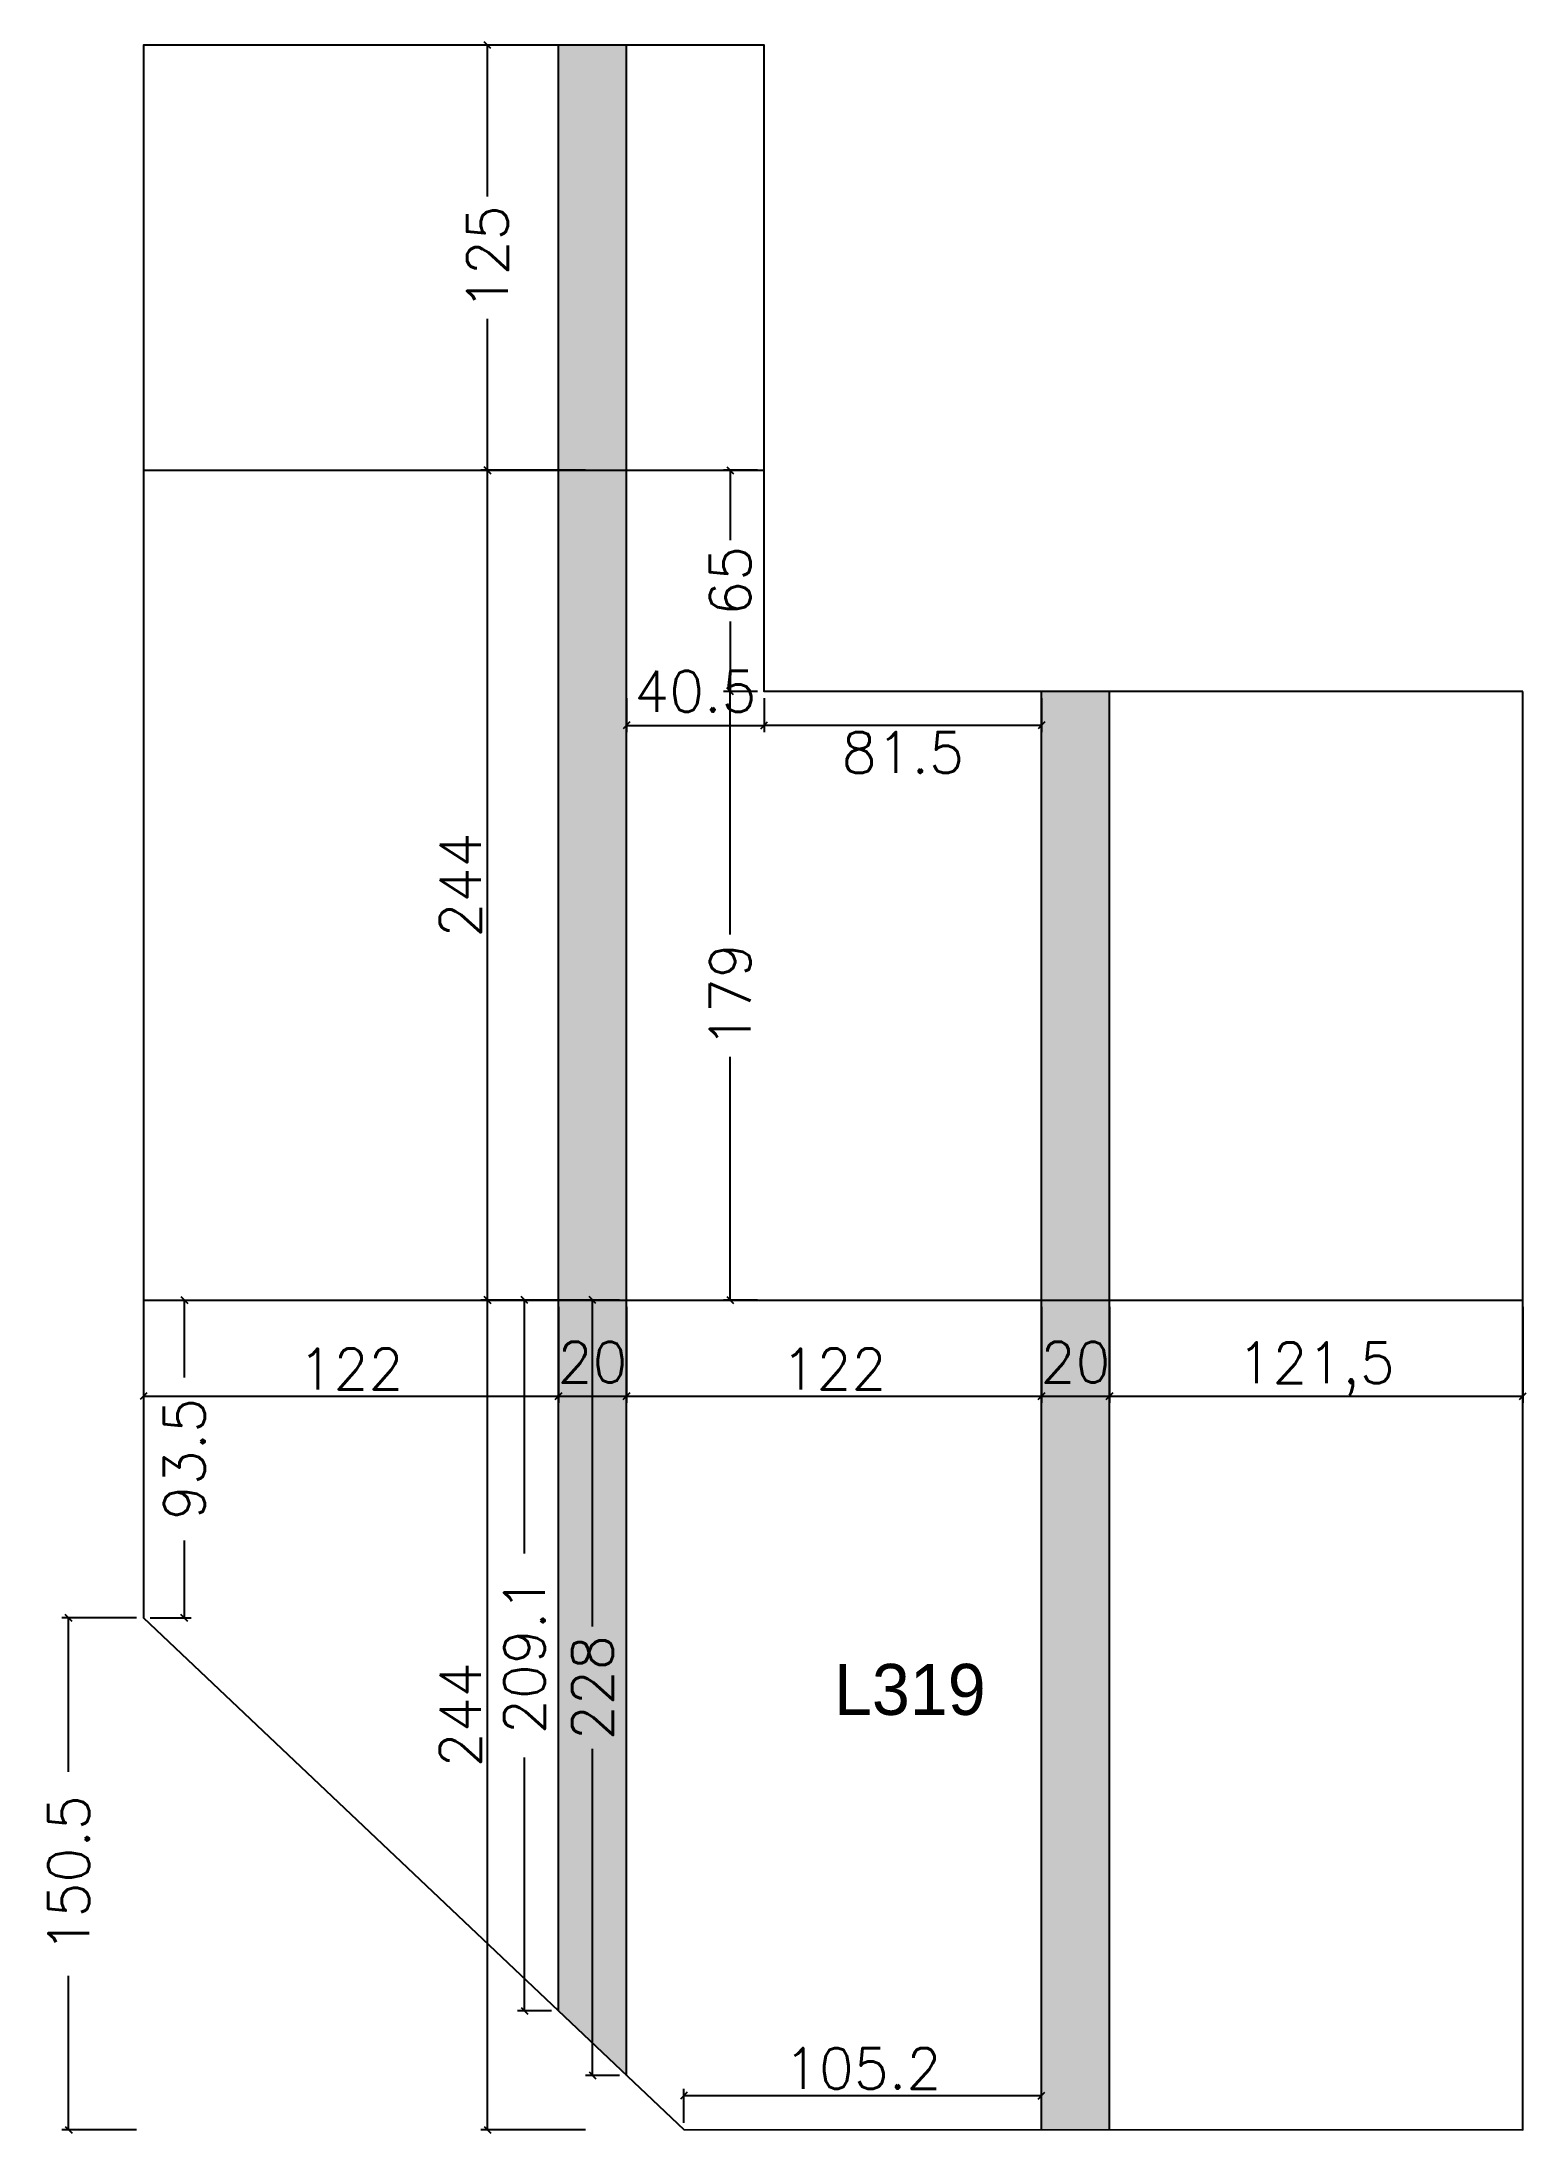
# Model space of a CAD drawing. Extents: x 2712 to 3148, y 1667 to 2282.
import ezdxf

# ---------------------------------------------------------------- set-up
doc = ezdxf.new("R2010")
doc.units = 0
for name, color, linetype in [('COTA', 241, 'Continuous'), ('Hachura', 251, 'Continuous'), ('NOMENCLATURA', 7, 'Continuous'), ('PAINEIS', 6, 'Continuous')]:
    doc.layers.add(name, color=color, linetype=linetype)
doc.styles.add('Romans', font='romans.shx', dxfattribs={"height": 12})
doc.dimstyles.new('cotas', dxfattribs={"dimtxt": 9, "dimasz": 2, "dimexe": 2, "dimexo": 2, "dimgap": 2, "dimtad": 1, "dimdec": 1, "dimzin": 12, "dimtxsty": 'Romans', "dimblk": 'OBLIQUE', "dimcen": 2.5, "dimclrd": 4, "dimclre": 4, "dimclrt": 240, "dimazin": 3, "dimtfac": 1, "dimtmove": 0, "dimatfit": 3})

# ---------------------------------------------------------------- blocks, each defined once
blk = doc.blocks.new('_OBLIQUE')
at = {"color": 0, "linetype": 'BYBLOCK'}
blk.add_line((-0.5, -0.5), (0.5, 0.5), dxfattribs=at)

msp = doc.modelspace()

# ---------------------------------------------------------------- hatches: boundary and pattern name
at = {"layer": 'Hachura'}
h = msp.add_hatch(color=8, dxfattribs=at)
h.dxf.hatch_style = 1
h.paths.add_polyline_path([(2883.57, 2280.94), (2863.57, 2280.94), (2863.57, 1702.89), (2883.57, 1683.94)])
h = msp.add_hatch(color=8, dxfattribs=at)
h.dxf.hatch_style = 1
h.paths.add_polyline_path([(3025.57, 2090.94), (3005.57, 2090.94), (3005.57, 1667.96), (3025.57, 1667.96)])

# ---------------------------------------------------------------- linework, layer by layer
at = {"layer": 'PAINEIS', "lineweight": 25}
for p, q in [((2863.57, 1702.89), (2863.57, 2280.94)), ((2883.57, 1683.94), (2883.57, 2280.94)), ((3005.57, 1667.96), (3005.57, 2090.94)), ((3025.57, 1667.96), (3025.57, 2090.94))]:
    msp.add_line(p, q, dxfattribs=at)
at = {"layer": 'PAINEIS'}
for p, q in [((2741.57, 2155.94), (2924.07, 2155.94)), ((2741.57, 1911.94), (3147.07, 1911.94))]:
    msp.add_line(p, q, dxfattribs=at)
msp.add_lwpolyline([(3147.07, 2090.94), (2924.07, 2090.94), (2924.07, 2280.94), (2741.57, 2280.94), (2741.57, 1818.45), (2900.42, 1667.98), (3147.07, 1667.94)], close=True, dxfattribs=at)

# ---------------------------------------------------------------- texts
at = {"layer": 'NOMENCLATURA'}
msp.add_text('L319', height=15, dxfattribs=at).set_placement((2944.57, 1789.94))

# ---------------------------------------------------------------- dimensions: what is measured, and where the dimension line sits
at = {"layer": 'COTA'}
msp.add_linear_dim(base=(2842.71, 2155.94), p1=(2873.57, 2155.94), p2=(2873.57, 2280.94), angle=90, location=(2842.71, 2218.44), dimstyle='cotas', override={"dimtmove": 2}, dxfattribs=at).render()
for base, p1, p2 in [((2842.71, 1911.94), (2873.57, 1911.94), (2873.57, 2155.94)), ((2842.71, 1667.94), (2873.57, 1667.94), (2873.57, 1911.94))]:
    msp.add_linear_dim(base=base, p1=p1, p2=p2, angle=90, dimstyle='cotas', dxfattribs=at).render()
for base, p1, p2, location, text in [((2914.07, 2155.94), (2924.07, 2155.94), (2924.07, 2090.94), (2914.07, 2123.44), '65'), ((2914.07, 1911.94), (2924.07, 1911.94), (2924.07, 2090.94), (2914.07, 2001.44), '179'), ((2753.57, 1911.94), (2741.57, 1911.94), (2741.57, 1818.45), (2753.57, 1865.2), '93.5'), ((2853.57, 1702.89), (2863.57, 1702.89), (2863.57, 1911.94), (2853.57, 1807.41), '209.1'), ((2873.57, 1683.94), (2883.57, 1683.94), (2883.57, 1911.94), (2873.57, 1797.94), '228'), ((2719.57, 1667.94), (2741.57, 1667.94), (2741.57, 1818.45), (2719.57, 1743.2), '150.5')]:
    msp.add_linear_dim(base=base, p1=p1, p2=p2, angle=90, location=location, text=text, dimstyle='cotas', override={"dimtmove": 2}, dxfattribs=at).render()
for base, p1, p2, text in [((2883.57, 2080.94), (2883.57, 2090.94), (2924.07, 2090.94), '40.5'), ((3005.57, 2080.94), (3005.57, 2090.94), (2924.07, 2090.94), '81.5'), ((2900.42, 1677.98), (2900.42, 1667.98), (3005.57, 1667.98), '105.2')]:
    msp.add_linear_dim(base=base, p1=p1, p2=p2, text=text, dimstyle='cotas', dxfattribs=at).render()
for base, p1, p2 in [((2741.57, 1883.67), (2741.57, 1911.94), (2863.57, 1911.94)), ((2863.57, 1883.67), (2863.57, 1911.94), (2883.57, 1911.94)), ((2883.57, 1883.67), (2883.57, 1911.94), (3005.57, 1911.94)), ((3005.57, 1883.67), (3005.57, 1911.94), (3025.57, 1911.94)), ((3025.57, 1883.67), (3025.57, 1911.94), (3147.07, 1911.94))]:
    msp.add_linear_dim(base=base, p1=p1, p2=p2, dimstyle='cotas', dxfattribs=at).render()

doc.saveas('drawing.dxf')
